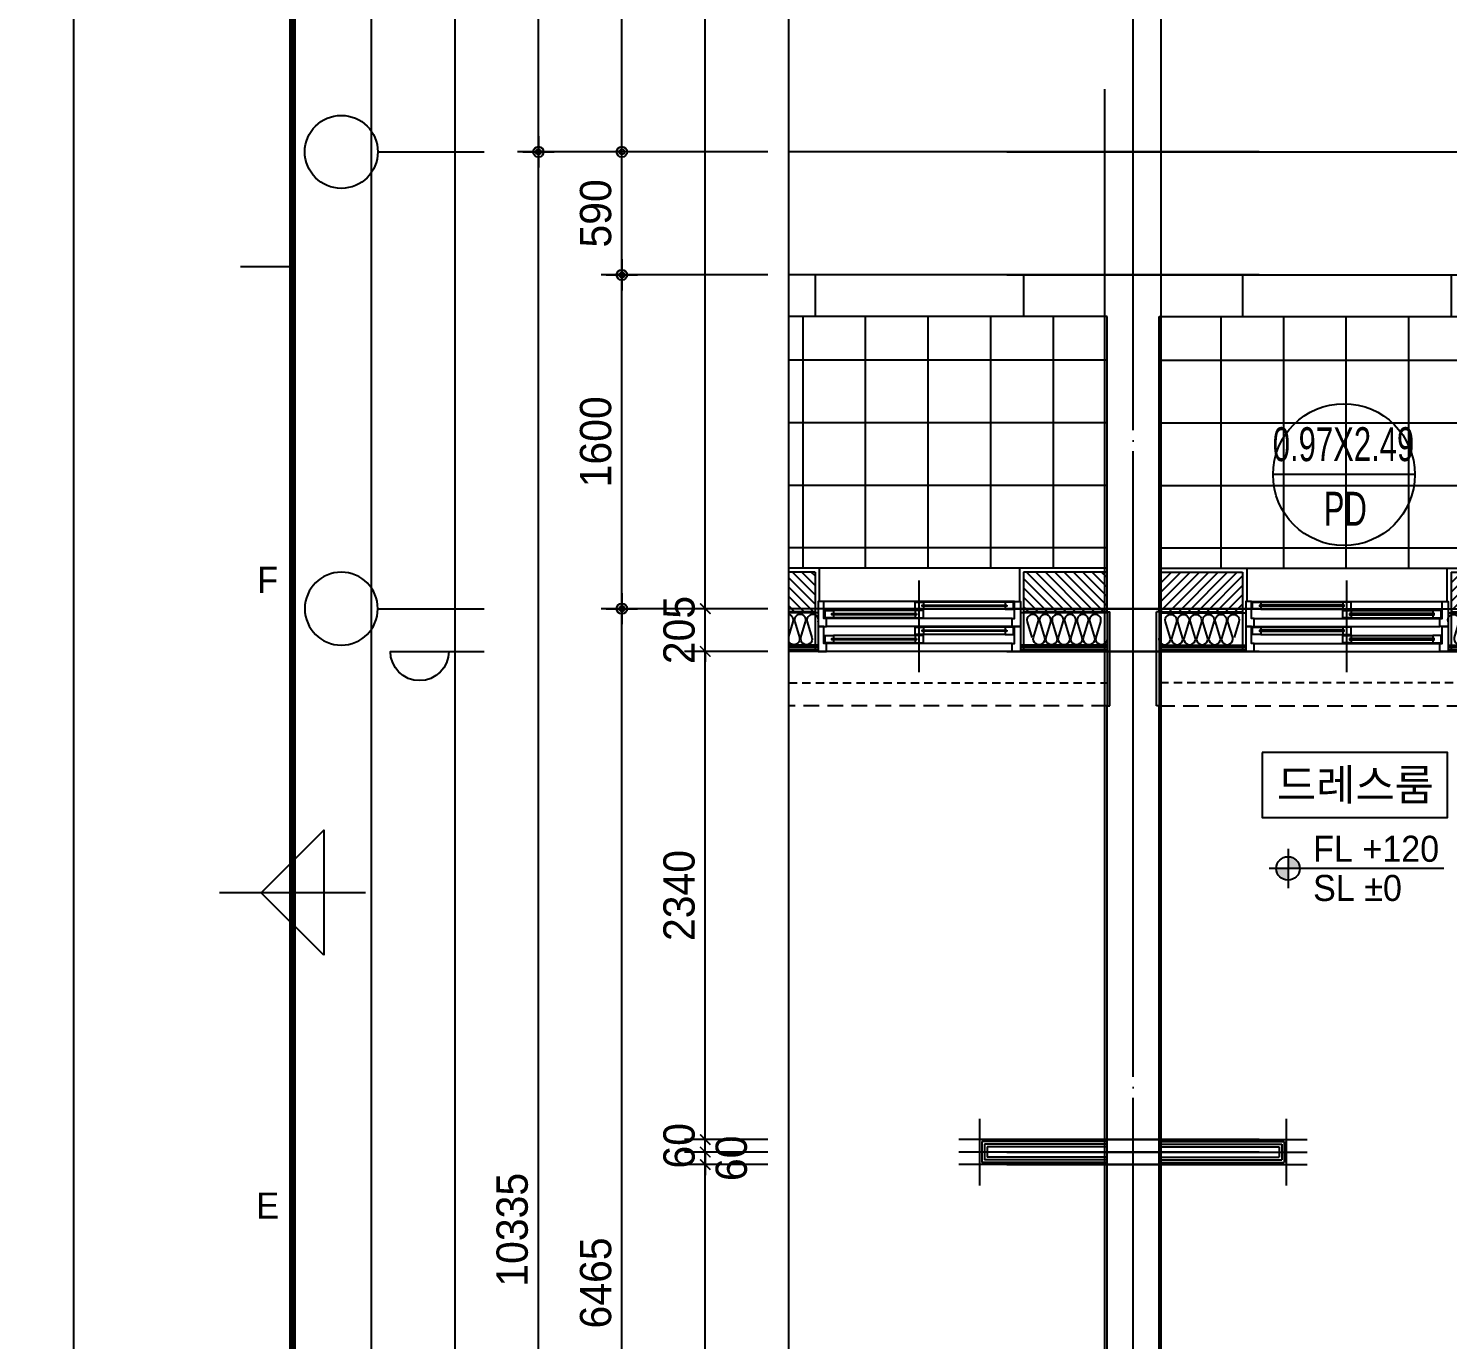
# Model space of a CAD drawing. Header units: millimetres. Extents: x -24416 to 92204, y -190080 to 23760.
# Drawn here: x -217 to 6588, y -147672 to -141386 of the extents above; entities that cross this region are included whole.
import ezdxf
from ezdxf.enums import TextEntityAlignment as Align
from ezdxf.xclip import XClip

# ---------------------------------------------------------------- set-up
doc = ezdxf.new("R2010")
doc.units = ezdxf.units.MM
doc.header["$LTSCALE"] = 50
doc.header["$XCLIPFRAME"] = 0
for name, pattern in [('AUDIT_D_220706163347-0', [0]), ('CEN', [62, 60, -1, 0, -1]), ('H', [1.3, 0.8, -0.5]), ('HID', [2.3, 1.5, -0.8])]:
    doc.linetypes.add(name, pattern=pattern)
doc.layers.get('defpoints').update_dxf_attribs({"color": 139})
for name, color, linetype in [('A-레벨', 7, 'AUDIT_D_220706163347-0'), ('A-창호부호', 4, 'Continuous'), ('A-치수', 7, 'AUDIT_D_220706163347-0'), ('A_HAT', 8, 'Continuous'), ('AA-BORD-FORM', 7, 'Continuous'), ('AA-BORD-TEXT', 3, 'Continuous'), ('AA-XXXX-DIMS', 7, 'Continuous'), ('CEN_CON', 1, 'CEN'), ('CEN_WALL', 12, 'CEN'), ('CONC', 2, 'Continuous'), ('dan1', 7, 'HID'), ('DIM', 7, 'AUDIT_D_220706163347-0'), ('ELE3_CON', 7, 'Continuous'), ('ELE4', 4, 'Continuous'), ('FIN', 6, 'Continuous'), ('INS', 8, 'Continuous'), ('WAL', 3, 'Continuous'), ('WAL_DRY', 7, 'Continuous'), ('WIN', 4, 'Continuous'), ('바닥타일', 8, 'Continuous'), ('실명', 3, 'AUDIT_D_220706163347-0'), ('실명박스', 7, 'AUDIT_D_220706163347-0'), ('커튼박스', 6, 'Continuous')]:
    doc.layers.add(name, color=color, linetype=linetype)
for name, color, linetype, plot in [('AA-XXXX-MC', 153, 'AUDIT_D_220706163347-0', False), ('Defpoint', 135, 'Continuous', False), ('MC', 135, 'Continuous', False)]:
    doc.layers.add(name, color=color, linetype=linetype, plot=plot)
doc.styles.add('HAUD01', font='Dotum.ttf')
doc.styles.add('맑은고딕', font='malgun.ttf', dxfattribs={"width": 0.9})
doc.dimstyles.new('DIM-50', dxfattribs={"dimscale": 50, "dimtxt": 3, "dimasz": 1, "dimexe": 2, "dimexo": 2, "dimgap": 1, "dimtad": 1, "dimdec": 0, "dimzin": 0, "dimdsep": 46, "dimtxsty": '맑은고딕', "dimblk1": 'DIMDOT', "dimblk2": 'DIMDOT', "dimsah": 1, "dimcen": 0.09, "dimdle": 2, "dimclrd": 7, "dimclre": 7, "dimclrt": 3, "dimadec": 0, "dimazin": 0, "dimtfac": 1, "dimtdec": 0, "dimtix": 1, "dimtmove": 2, "dimatfit": 3, "dimldrblk": 'DIMDOT', "dimfxl": 1, "dimtolj": 1, "dimtzin": 0, "dimarcsym": 0})
doc.dimstyles.new('MCDIM-50', dxfattribs={"dimscale": 50, "dimtxt": 3, "dimasz": 1, "dimexe": 2, "dimexo": 2, "dimgap": 1, "dimtad": 1, "dimdec": 0, "dimzin": 0, "dimdsep": 46, "dimtxsty": '맑은고딕', "dimblk1": 'ARCHTICK', "dimblk2": 'ARCHTICK', "dimsah": 1, "dimcen": 0.09, "dimdle": 2, "dimclrd": 7, "dimclre": 7, "dimclrt": 3, "dimadec": 0, "dimazin": 0, "dimtfac": 1, "dimtdec": 0, "dimtix": 1, "dimtmove": 2, "dimatfit": 3, "dimldrblk": 'ARCHTICK', "dimfxl": 1, "dimtolj": 1, "dimtzin": 0, "dimarcsym": 0})
pattern_1 = [(45, (-296297.877, -137577.174), (-22.4506403, 22.4506403), [])]

# ---------------------------------------------------------------- blocks, each defined once
blk = doc.blocks.new('A$C4D377245')
at = {"layer": 'A-창호부호'}
blk.add_line((675.4, 345), (14.6, 345), dxfattribs=at)
blk.add_circle((345, 345), 330.4, dxfattribs=at)
blk = doc.blocks.new('WIN_이중창_1000')
at = {"layer": 'Defpoint'}
for p, q in [((-15, 240), (-15, 0)), ((985, 240), (985, 0))]:
    blk.add_line(p, q, dxfattribs=at)
at = {"layer": 'WIN'}
blk.add_line((485, -100), (485, 340), dxfattribs=at)
at = {"layer": 'WIN', "color": 8}
for p, q in [((942, 240), (28, 240)), ((897, 237), (505, 237)), ((930, 158), (40, 158)), ((465, 196), (73, 196)), ((465, 161), (73, 161)), ((897, 202), (505, 202)), ((930, 120), (40, 120)), ((465, 76), (73, 76)), ((897, 117), (505, 117)), ((897, 82), (505, 82)), ((930, 38), (40, 38)), ((930, 0), (40, 0)), ((465, 41), (73, 41))]:
    blk.add_line(p, q, dxfattribs=at)
at = {"layer": 'WIN'}
for points in [[(40, 158), (28, 158), (28, 240), (0, 240), (0, 120), (40, 120), (40, 158)], [(505, 216.5), (505, 202), (465, 202), (465, 237), (505, 237), (505, 222.5)], [(904, 222.5), (904, 216.5), (498, 216.5), (498, 222.5), (904, 222.5)], [(897, 216.5), (897, 202), (937, 202), (937, 237), (897, 237), (897, 222.5)], [(930, 158), (942, 158), (942, 240), (970, 240), (970, 120), (930, 120), (930, 158)], [(73, 175.5), (73, 161), (33, 161), (33, 196), (73, 196), (73, 181.5)], [(472, 181.5), (472, 175.5), (66, 175.5), (66, 181.5), (472, 181.5)], [(465, 175.5), (465, 161), (505, 161), (505, 196), (465, 196), (465, 181.5)], [(40, 38), (28, 38), (28, 120), (0, 120), (0, 0), (40, 0), (40, 38)], [(73, 55.5), (73, 41), (33, 41), (33, 76), (73, 76), (73, 61.5)], [(505, 96.5), (505, 82), (465, 82), (465, 117), (505, 117), (505, 102.5)], [(465, 55.5), (465, 41), (505, 41), (505, 76), (465, 76), (465, 61.5)], [(904, 102.5), (904, 96.5), (498, 96.5), (498, 102.5), (904, 102.5)], [(897, 96.5), (897, 82), (937, 82), (937, 117), (897, 117), (897, 102.5)], [(930, 38), (942, 38), (942, 120), (970, 120), (970, 0), (930, 0), (930, 38)], [(472, 61.5), (472, 55.5), (66, 55.5), (66, 61.5), (472, 61.5)]]:
    blk.add_lwpolyline(points, dxfattribs=at)
blk = doc.blocks.new('insul1')
blk.add_lwpolyline([(0, 0.25, 1.344031), (0.35, 0.25), (0.2, 0.75, -1.344031), (0.55, 0.75), (0.4, 0.25)], format="xyb")
blk = doc.blocks.new('U-131A(기본)', base_point=(-95320.8, -158830.5))
at = {"layer": 'A_HAT'}
h = blk.add_hatch(dxfattribs=at)
h.set_pattern_fill('ANSI31', color=256, scale=10, style=0)
h.set_pattern_definition(pattern_1)
h.paths.add_polyline_path([(-95195.8, -150510.5), (-95195.8, -150700.5), (-94795.8, -150700.5), (-94795.8, -150510.5)])
h = blk.add_hatch(dxfattribs=at)
h.set_pattern_fill('ANSI31', color=256, scale=10, style=0)
h.set_pattern_definition(pattern_1)
h.paths.add_polyline_path([(-93795.8, -150510.5), (-93255.8, -150510.5), (-93255.8, -150700.5), (-93795.8, -150700.5)])
at = {"layer": '바닥타일'}
h = blk.add_hatch(dxfattribs=at)
h.set_pattern_fill('_USER', color=256, scale=300, double=1, pattern_type=0)
h.set_pattern_definition([(0, (-296297.88, -137577.17), (0, 300), []), (90, (-296297.88, -137577.17), (-300, 2e-14), [])])
h.paths.add_polyline_path([(-87035.8, -150050.5), (-87035.8, -148695.5), (-90735.8, -148695.5), (-90735.8, -149580.5), (-91205.8, -149580.5), (-91205.8, -148695.5), (-93145.8, -148695.5), (-93145.8, -149285.5), (-95195.8, -149285.5), (-95195.8, -150490.5), (-90965.8, -150490.5), (-90965.8, -150050.5)])
at = {"layer": 'CEN_CON'}
for p, q in [((-95320.8, -159130.5), (-95320.8, -148195.5)), ((-95925.8, -148495.5), (-86035.8, -148495.5)), ((-95925.8, -149085.5), (-92586.5, -149085.5))]:
    blk.add_line(p, q, dxfattribs=at)
at = {"layer": 'CEN_WALL'}
for p, q in [((-95925.8, -150685.5), (-93155.8, -150685.5)), ((-95925.8, -153290.5), (-94485.8, -153290.5))]:
    blk.add_line(p, q, dxfattribs=at)
at = {"layer": 'CONC'}
for p, q in [((-95320.8, -149085.5), (-94795.8, -149085.5)), ((-94795.8, -149085.5), (-94795.8, -149285.5)), ((-93795.8, -149085.5), (-93345.8, -149085.5)), ((-93795.8, -149085.5), (-93795.8, -149285.5)), ((-95195.8, -150700.5), (-95195.8, -149285.5)), ((-95195.8, -149285.5), (-94795.8, -149285.5)), ((-93795.8, -149285.5), (-93145.8, -149285.5)), ((-95208.8, -151150.5), (-95208.8, -150700.5)), ((-95195.8, -150700.5), (-95208.8, -150700.5)), ((-95195.8, -151150.5), (-95208.8, -151150.5)), ((-95195.8, -156690.5), (-95195.8, -151150.5))]:
    blk.add_line(p, q, dxfattribs=at)
at = {"layer": 'dan1'}
blk.add_line((-95195.8, -151150.5), (-91575.8, -151150.5), dxfattribs=at)
at = {"layer": 'ELE3_CON'}
for p, q in [((-94795.8, -149085.5), (-93795.8, -149085.5)), ((-94795.8, -149285.5), (-93795.8, -149285.5))]:
    blk.add_line(p, q, dxfattribs=at)
at = {"layer": 'ELE4'}
blk.add_line((-94775.8, -150490.5), (-93815.8, -150490.5), dxfattribs=at)
at = {"layer": 'FIN'}
for p, q in [((-95195.8, -150490.5), (-94775.8, -150490.5)), ((-94775.8, -150490.5), (-94775.8, -150650.5)), ((-93815.8, -150490.5), (-93255.8, -150490.5)), ((-93815.8, -150490.5), (-93815.8, -150650.5))]:
    blk.add_line(p, q, dxfattribs=at)
at = {"layer": 'INS'}
for p, q in [((-95195.8, -150700.5), (-95195.8, -151150.5)), ((-95195.8, -150705.5), (-94780.8, -150705.5)), ((-93810.8, -150705.5), (-90750.8, -150705.5)), ((-95195.8, -150860.5), (-94780.8, -150860.5)), ((-93810.8, -150860.5), (-93395.8, -150860.5))]:
    blk.add_line(p, q, dxfattribs=at)
at = {"layer": 'MC'}
for p, q in [((-95185.8, -159130.5), (-95185.8, -148195.5)), ((-95925.8, -150890.5), (-93155.8, -150890.5)), ((-94585.8, -153450.5), (-94585.8, -153130.5)), ((-95925.8, -153230.5), (-94485.8, -153230.5)), ((-95925.8, -153350.5), (-94485.8, -153350.5))]:
    blk.add_line(p, q, dxfattribs=at)
at = {"layer": 'WAL'}
for p, q in [((-95195.8, -150510.5), (-94795.8, -150510.5)), ((-94795.8, -150510.5), (-94795.8, -150700.5)), ((-93795.8, -150510.5), (-93255.8, -150510.5)), ((-93795.8, -150510.5), (-93795.8, -150700.5)), ((-95195.8, -150700.5), (-94795.8, -150700.5)), ((-93795.8, -150700.5), (-93255.8, -150700.5))]:
    blk.add_line(p, q, dxfattribs=at)
at = {"layer": 'WAL_DRY'}
for p, q in [((-95195.8, -150870.5), (-94780.8, -150870.5)), ((-95195.8, -150880.5), (-94780.8, -150880.5)), ((-93810.8, -150870.5), (-93395.8, -150870.5)), ((-93810.8, -150880.5), (-93395.8, -150880.5)), ((-95195.8, -153240.5), (-94595.8, -153240.5)), ((-94595.8, -153240.5), (-94595.8, -153340.5)), ((-95195.8, -153253), (-94608.3, -153253)), ((-95195.8, -153265.5), (-94620.8, -153265.5)), ((-94620.8, -153265.5), (-94620.8, -153315.5)), ((-94608.3, -153253), (-94608.3, -153328)), ((-95195.8, -153315.5), (-94620.8, -153315.5)), ((-95195.8, -153328), (-94608.3, -153328)), ((-95195.8, -153340.5), (-94595.8, -153340.5))]:
    blk.add_line(p, q, dxfattribs=at)
at = {"layer": '커튼박스', "linetype": 'H'}
blk.add_line((-93395.8, -151040.5), (-95195.8, -151040.5), dxfattribs=at)
at = {"layer": 'INS', "xscale": 150, "yscale": 150, "zscale": 150, "row_count": 1, "column_count": 6, "row_spacing": 0, "column_spacing": 60}
blk.add_blockref('insul1', (-95195.8, -150860.5), dxfattribs=at)
at = {"layer": 'INS', "xscale": -150, "yscale": 150, "zscale": 150, "rotation": 180, "row_count": 1, "column_count": 52, "row_spacing": 0, "column_spacing": -60}
blk.add_blockref('insul1', (-93810.8, -150710.5), dxfattribs=at)
at = {"layer": 'WIN', "xscale": -1}
blk.add_blockref('WIN_이중창_1000', (-93810.8, -150890.5), dxfattribs=at)
blk = doc.blocks.new('A$Cb33ca4a3')
at = {"layer": 'A-레벨'}
h = blk.add_hatch(color=256, dxfattribs=at)
h.paths.add_polyline_path([(5822.8, -169229.9), (5822.8, -169173.6), (5766.5, -169173.6, 0.414214)])
h.paths.add_polyline_path([(5822.8, -169117.4), (5822.8, -169173.6), (5879, -169173.6, 0.414214)])
for p, q in [((5822.8, -169079.9), (5822.8, -169267.4)), ((6569.9, -169173.6), (5732.8, -169173.6))]:
    blk.add_line(p, q, dxfattribs=at)
blk.add_circle((5822.8, -169173.6), 56.2, dxfattribs=at)
at = {"layer": 'A-레벨', "color": 4, "style": 'HAUD01'}
for s, p in [('FL +120', (5942.8, -169141.7)), ('SL %%P0', (5942.8, -169329.4))]:
    blk.add_text(s, height=125, dxfattribs=at).set_placement(p)
blk = doc.blocks.new('중심')
at = {"layer": 'DIM'}
blk.add_line((-350, 0), (0, 0), dxfattribs=at)
blk.add_circle((-470, 0), 120, dxfattribs=at)
blk = doc.blocks.new('DIMDOT')
at = {"layer": 'AA-XXXX-DIMS'}
for p, q in [((0, -1.5), (0, 1.5)), ((-1.5, 0), (1.5, 0))]:
    blk.add_line(p, q, dxfattribs=at)
for radius in [0.5, 0.25]:
    blk.add_circle((0, 0), radius, dxfattribs=at)
blk = doc.blocks.new('*D367')
at = {"layer": 'defpoints', "color": 0, "transparency": 16777216}
for p in [(2628.8, -167928.2), (3428.8, -167928.2), (3428.8, -174393.2)]:
    blk.add_point(p, dxfattribs=at)
at = {"layer": 'DIM', "color": 7, "lineweight": -2, "transparency": 16777216}
for p, q in [((3328.8, -167928.2), (2528.8, -167928.2)), ((2628.8, -174343.2), (2628.8, -167978.2)), ((3328.8, -174393.2), (2528.8, -174393.2))]:
    blk.add_line(p, q, dxfattribs=at)
at = {"layer": 'DIM', "color": 7, "lineweight": -2, "transparency": 16777216, "xscale": 50, "yscale": 50, "zscale": 50}
for p, rotation in [((2628.8, -167928.2), 90), ((2628.8, -174393.2), 270)]:
    blk.add_blockref('DIMDOT', p, dxfattribs=dict(at, rotation=rotation))
at = {"layer": 'DIM', "color": 3, "transparency": 16777216, "insert": (2503.7, -171160.7), "char_height": 150, "attachment_point": 5, "rotation": 90, "style": 'HAUD01'}
blk.add_mtext('\\A1;6465', dxfattribs=at)
blk = doc.blocks.new('*D368')
at = {"layer": 'defpoints', "color": 0, "transparency": 16777216}
for p in [(2628.8, -166328.2), (3428.8, -166328.2), (3428.8, -167928.2)]:
    blk.add_point(p, dxfattribs=at)
at = {"layer": 'DIM', "color": 7, "lineweight": -2, "transparency": 16777216}
for p, q in [((3328.8, -166328.2), (2528.8, -166328.2)), ((2628.8, -167878.2), (2628.8, -166378.2)), ((3328.8, -167928.2), (2528.8, -167928.2))]:
    blk.add_line(p, q, dxfattribs=at)
at = {"layer": 'DIM', "color": 7, "lineweight": -2, "transparency": 16777216, "xscale": 50, "yscale": 50, "zscale": 50}
for p, rotation in [((2628.8, -166328.2), 90), ((2628.8, -167928.2), 270)]:
    blk.add_blockref('DIMDOT', p, dxfattribs=dict(at, rotation=rotation))
at = {"layer": 'DIM', "color": 3, "transparency": 16777216, "insert": (2503.7, -167128.2), "char_height": 150, "attachment_point": 5, "rotation": 90, "style": 'HAUD01'}
blk.add_mtext('\\A1;1600', dxfattribs=at)
blk = doc.blocks.new('*D369')
at = {"layer": 'defpoints', "color": 0, "transparency": 16777216}
for p in [(2628.8, -165738.2), (3428.8, -165738.2), (3428.8, -166328.2)]:
    blk.add_point(p, dxfattribs=at)
at = {"layer": 'DIM', "color": 7, "lineweight": -2, "transparency": 16777216}
for p, q in [((3328.8, -165738.2), (2528.8, -165738.2)), ((2628.8, -166278.2), (2628.8, -165788.2)), ((3328.8, -166328.2), (2528.8, -166328.2))]:
    blk.add_line(p, q, dxfattribs=at)
at = {"layer": 'DIM', "color": 7, "lineweight": -2, "transparency": 16777216, "xscale": 50, "yscale": 50, "zscale": 50}
for p, rotation in [((2628.8, -165738.2), 90), ((2628.8, -166328.2), 270)]:
    blk.add_blockref('DIMDOT', p, dxfattribs=dict(at, rotation=rotation))
at = {"layer": 'DIM', "color": 3, "transparency": 16777216, "insert": (2503.7, -166033.2), "char_height": 150, "attachment_point": 5, "rotation": 90, "style": 'HAUD01'}
blk.add_mtext('\\A1;590', dxfattribs=at)
blk = doc.blocks.new('*D370')
at = {"layer": 'defpoints', "color": 0, "transparency": 16777216}
for p in [(2228.8, -163273.2), (3428.8, -163273.2), (3428.8, -165738.2)]:
    blk.add_point(p, dxfattribs=at)
at = {"layer": 'DIM', "color": 7, "lineweight": -2, "transparency": 16777216}
for p, q in [((3328.8, -163273.2), (2128.8, -163273.2)), ((2228.8, -165688.2), (2228.8, -163323.2)), ((3328.8, -165738.2), (2128.8, -165738.2))]:
    blk.add_line(p, q, dxfattribs=at)
at = {"layer": 'DIM', "color": 7, "lineweight": -2, "transparency": 16777216, "xscale": 50, "yscale": 50, "zscale": 50}
for p, rotation in [((2228.8, -163273.2), 90), ((2228.8, -165738.2), 270)]:
    blk.add_blockref('DIMDOT', p, dxfattribs=dict(at, rotation=rotation))
at = {"layer": 'DIM', "color": 3, "transparency": 16777216, "insert": (2103.7, -164505.7), "char_height": 150, "attachment_point": 5, "rotation": 90, "style": 'HAUD01'}
blk.add_mtext('\\A1;2465', dxfattribs=at)
blk = doc.blocks.new('*D371')
at = {"layer": 'defpoints', "color": 0, "transparency": 16777216}
for p in [(2228.8, -165738.2), (3428.8, -165738.2), (3428.8, -176073.2)]:
    blk.add_point(p, dxfattribs=at)
at = {"layer": 'DIM', "color": 7, "lineweight": -2, "transparency": 16777216}
for p, q in [((3328.8, -165738.2), (2128.8, -165738.2)), ((2228.8, -176023.2), (2228.8, -165788.2)), ((3328.8, -176073.2), (2128.8, -176073.2))]:
    blk.add_line(p, q, dxfattribs=at)
at = {"layer": 'DIM', "color": 7, "lineweight": -2, "transparency": 16777216, "xscale": 50, "yscale": 50, "zscale": 50}
for p, rotation in [((2228.8, -165738.2), 90), ((2228.8, -176073.2), 270)]:
    blk.add_blockref('DIMDOT', p, dxfattribs=dict(at, rotation=rotation))
at = {"layer": 'DIM', "color": 3, "transparency": 16777216, "insert": (2103.7, -170905.7), "char_height": 150, "attachment_point": 5, "rotation": 90, "style": 'HAUD01'}
blk.add_mtext('\\A1;10335', dxfattribs=at)
blk = doc.blocks.new('_ArchTick')
at = {"color": 0, "linetype": 'ByBlock', "const_width": 0.15}
blk.add_lwpolyline([(-0.5, -0.5), (0.5, 0.5)], dxfattribs=at)
blk = doc.blocks.new('*D373')
at = {"layer": 'defpoints', "color": 0, "linetype": 'ByBlock', "transparency": 16777216}
for p in [(3028.8, -168133.2), (3428.8, -168133.2), (3428.8, -170473.2)]:
    blk.add_point(p, dxfattribs=at)
at = {"layer": 'DIM', "color": 7, "linetype": 'ByBlock', "lineweight": -2, "transparency": 16777216}
for p, q in [((3028.8, -170573.2), (3028.8, -168033.2)), ((3328.8, -168133.2), (2928.8, -168133.2)), ((3328.8, -170473.2), (2928.8, -170473.2))]:
    blk.add_line(p, q, dxfattribs=at)
at = {"layer": 'DIM', "color": 7, "linetype": 'ByBlock', "lineweight": -2, "transparency": 16777216, "xscale": 50, "yscale": 50, "zscale": 50}
for p, rotation in [((3028.8, -168133.2), 90), ((3028.8, -170473.2), 270)]:
    blk.add_blockref('_ArchTick', p, dxfattribs=dict(at, rotation=rotation))
at = {"layer": 'DIM', "color": 3, "linetype": 'ByBlock', "transparency": 16777216, "insert": (2903.7, -169303.2), "char_height": 150, "attachment_point": 5, "rotation": 90, "style": 'HAUD01'}
blk.add_mtext('\\A1;2340', dxfattribs=at)
blk = doc.blocks.new('*D374')
at = {"layer": 'defpoints', "color": 0, "linetype": 'ByBlock', "transparency": 16777216}
for p in [(3028.8, -167928.2), (3428.8, -167928.2), (3428.8, -168133.2)]:
    blk.add_point(p, dxfattribs=at)
at = {"layer": 'DIM', "color": 7, "linetype": 'ByBlock', "lineweight": -2, "transparency": 16777216}
for p, q in [((3328.8, -167928.2), (2928.8, -167928.2)), ((3028.8, -167928.2), (3028.8, -167878.2)), ((3028.8, -168133.2), (3028.8, -167928.2)), ((3328.8, -168133.2), (2928.8, -168133.2)), ((3028.8, -168133.2), (3028.8, -168183.2))]:
    blk.add_line(p, q, dxfattribs=at)
at = {"layer": 'DIM', "color": 7, "linetype": 'ByBlock', "lineweight": -2, "transparency": 16777216, "xscale": 50, "yscale": 50, "zscale": 50}
for p, rotation in [((3028.8, -167928.2), 270), ((3028.8, -168133.2), 90)]:
    blk.add_blockref('_ArchTick', p, dxfattribs=dict(at, rotation=rotation))
at = {"layer": 'DIM', "color": 3, "linetype": 'ByBlock', "transparency": 16777216, "insert": (2903.7, -168030.7), "char_height": 150, "attachment_point": 5, "rotation": 90, "style": 'HAUD01'}
blk.add_mtext('\\A1;205', dxfattribs=at)
blk = doc.blocks.new('*D772')
at = {"layer": 'defpoints', "color": 0, "linetype": 'ByBlock', "transparency": 16777216}
for p in [(3028.8, -170593.2), (3428.8, -170593.2), (3428.8, -174193.2)]:
    blk.add_point(p, dxfattribs=at)
at = {"layer": 'DIM', "color": 7, "linetype": 'ByBlock', "lineweight": -2, "transparency": 16777216}
for p, q in [((3028.8, -174293.2), (3028.8, -170493.2)), ((3328.8, -170593.2), (2928.8, -170593.2)), ((3328.8, -174193.2), (2928.8, -174193.2))]:
    blk.add_line(p, q, dxfattribs=at)
at = {"layer": 'DIM', "color": 7, "linetype": 'ByBlock', "lineweight": -2, "transparency": 16777216, "xscale": 50, "yscale": 50, "zscale": 50}
for p, rotation in [((3028.8, -170593.2), 90), ((3028.8, -174193.2), 270)]:
    blk.add_blockref('_ArchTick', p, dxfattribs=dict(at, rotation=rotation))
at = {"layer": 'DIM', "color": 3, "linetype": 'ByBlock', "transparency": 16777216, "insert": (2903.7, -172393.2), "char_height": 150, "attachment_point": 5, "rotation": 90, "style": 'HAUD01'}
blk.add_mtext('\\A1;3600', dxfattribs=at)
blk = doc.blocks.new('*D773')
at = {"layer": 'defpoints', "color": 0, "linetype": 'ByBlock', "transparency": 16777216}
for p in [(3028.8, -170473.2), (3428.8, -170473.2), (3428.8, -170533.2)]:
    blk.add_point(p, dxfattribs=at)
at = {"layer": 'DIM', "color": 7, "linetype": 'ByBlock', "lineweight": -2, "transparency": 16777216}
for p, q in [((3028.8, -170473.2), (3028.8, -170423.2)), ((3328.8, -170473.2), (2928.8, -170473.2)), ((3028.8, -170533.2), (3028.8, -170473.2)), ((3328.8, -170533.2), (2928.8, -170533.2)), ((3028.8, -170533.2), (3028.8, -170583.2))]:
    blk.add_line(p, q, dxfattribs=at)
at = {"layer": 'DIM', "color": 7, "linetype": 'ByBlock', "lineweight": -2, "transparency": 16777216, "xscale": 50, "yscale": 50, "zscale": 50}
for p, rotation in [((3028.8, -170473.2), 270), ((3028.8, -170533.2), 90)]:
    blk.add_blockref('_ArchTick', p, dxfattribs=dict(at, rotation=rotation))
at = {"layer": 'DIM', "color": 3, "linetype": 'ByBlock', "transparency": 16777216, "insert": (2903.7, -170503.2), "char_height": 150, "attachment_point": 5, "rotation": 90, "style": 'HAUD01'}
blk.add_mtext('\\A1;60', dxfattribs=at)
blk = doc.blocks.new('*D774')
at = {"layer": 'defpoints', "color": 0, "linetype": 'ByBlock', "transparency": 16777216}
for p in [(3028.8, -170593.2), (3428.8, -170533.2), (3428.8, -170593.2)]:
    blk.add_point(p, dxfattribs=at)
at = {"layer": 'DIM', "color": 7, "linetype": 'ByBlock', "lineweight": -2, "transparency": 16777216}
for p, q in [((3028.8, -170533.2), (3028.8, -170483.2)), ((3328.8, -170533.2), (2928.8, -170533.2)), ((3328.8, -170593.2), (2928.8, -170593.2)), ((3028.8, -170533.2), (3028.8, -170593.2)), ((3028.8, -170593.2), (3028.8, -170643.2))]:
    blk.add_line(p, q, dxfattribs=at)
at = {"layer": 'DIM', "color": 7, "linetype": 'ByBlock', "lineweight": -2, "transparency": 16777216, "xscale": 50, "yscale": 50, "zscale": 50}
for p, rotation in [((3028.8, -170533.2), 270), ((3028.8, -170593.2), 90)]:
    blk.add_blockref('_ArchTick', p, dxfattribs=dict(at, rotation=rotation))
at = {"layer": 'DIM', "color": 3, "linetype": 'ByBlock', "transparency": 16777216, "insert": (3154.4, -170563.2), "char_height": 150, "attachment_point": 5, "rotation": 90, "style": 'HAUD01'}
blk.add_mtext('\\A1;60', dxfattribs=at)
blk = doc.blocks.new('XR-FORM 청주월명')
at = {"layer": 'AA-BORD-FORM', "color": 2}
for p, q in [((21, 357), (16, 357)), ((28, 297), (14, 297))]:
    blk.add_line(p, q, dxfattribs=at)
at = {"layer": 'AA-BORD-FORM', "color": 1}
blk.add_lwpolyline([(0, 0), (841, 0), (841, 594), (0, 594)], close=True, dxfattribs=at)
at = {"layer": 'AA-BORD-FORM', "color": 2, "const_width": 0.682}
blk.add_lwpolyline([(21, 17), (21, 577), (821, 577), (821, 17)], close=True, dxfattribs=at)
at = {"layer": 'AA-BORD-FORM', "color": 2}
blk.add_lwpolyline([(24, 291), (18, 297), (24, 303)], close=True, dxfattribs=at)
at = {"layer": 'AA-BORD-TEXT', "color": 7, "style": 'HAUD01'}
for s, p in [('F', (18.61, 327)), ('E', (18.61, 267))]:
    blk.add_text(s, height=2.5, dxfattribs=at).set_placement(p, align=Align.MIDDLE_CENTER)
blk = doc.blocks.new('DIM-1108')
at = {"layer": 'DIM'}
blk.add_lwpolyline([(1799, -168133.2, -1), (1519, -168133.2), (1969, -168133.2)], format="xyb", dxfattribs=at)
at = {"layer": 'A-치수', "xscale": 1.458333333333333, "yscale": 1.458333333333333, "zscale": 1.458333333333333}
blk.add_blockref('중심', (1969, -165738.2), dxfattribs=at)
at = {"layer": 'A-치수', "xscale": -1.458333333333333, "yscale": 1.458333333333333, "zscale": 1.458333333333333, "rotation": 180}
blk.add_blockref('중심', (1969, -167928.2), dxfattribs=at)
at = {"layer": 'DIM'}
for base, p1, p2, override, picture, middle in [((2228.8, -163273.2), (3428.8, -165738.2), (3428.8, -163273.2), {"dimtxsty": 'HAUD01'}, '*D370', (2103.7, -164505.7)), ((2228.8, -165738.2), (3428.8, -176073.2), (3428.8, -165738.2), {"dimscale": 50, "dimtxsty": 'HAUD01'}, '*D371', (2103.7, -170905.7)), ((2628.8, -165738.2), (3428.8, -166328.2), (3428.8, -165738.2), {"dimscale": 50, "dimtxsty": 'HAUD01'}, '*D369', (2503.7, -166033.2)), ((2628.8, -166328.2), (3428.8, -167928.2), (3428.8, -166328.2), {"dimscale": 50, "dimtxsty": 'HAUD01'}, '*D368', (2503.7, -167128.2)), ((2628.8, -167928.2), (3428.8, -174393.2), (3428.8, -167928.2), {"dimscale": 50, "dimtxsty": 'HAUD01'}, '*D367', (2503.7, -171160.7))]:
    dim = blk.add_linear_dim(base=base, p1=p1, p2=p2, angle=90, dimstyle='DIM-50', override=override, dxfattribs=at)
    dim.commit()
    dim.dimension.update_dxf_attribs({"geometry": picture, "text_midpoint": middle})
at = {"layer": 'DIM', "linetype": 'ByBlock'}
for base, p1, p2, picture, middle in [((3028.8, -167928.2), (3428.8, -168133.2), (3428.8, -167928.2), '*D374', (2903.7, -168030.7)), ((3028.8, -168133.2), (3428.8, -170473.2), (3428.8, -168133.2), '*D373', (2903.7, -169303.2)), ((3028.8, -170473.2), (3428.8, -170533.2), (3428.8, -170473.2), '*D773', (2903.7, -170503.2)), ((3028.8, -170593.2), (3428.8, -174193.2), (3428.8, -170593.2), '*D772', (2903.7, -172393.2))]:
    dim = blk.add_linear_dim(base=base, p1=p1, p2=p2, angle=90, dimstyle='MCDIM-50', override={"dimtxsty": 'HAUD01'}, dxfattribs=at)
    dim.commit()
    dim.dimension.update_dxf_attribs({"geometry": picture, "text_midpoint": middle})
dim = blk.add_linear_dim(base=(3028.8, -170593.2), p1=(3428.8, -170533.2), p2=(3428.8, -170593.2), angle=270, dimstyle='MCDIM-50', override={"dimtxsty": 'HAUD01'}, dxfattribs=at)
dim.commit()
dim.dimension.update_dxf_attribs({"geometry": '*D774', "text_midpoint": (3154.4, -170563.2), "dimtype": 128})

msp = doc.modelspace()

# ---------------------------------------------------------------- linework, layer by layer
at = {"layer": 'AA-XXXX-MC'}
msp.add_line((5214.9, -141678.2), (5214.9, -138888.2), dxfattribs=at)
at = {"layer": 'CEN_CON'}
msp.add_line((5079.9, -141678.2), (5079.9, -138888.2), dxfattribs=at)
at = {"layer": 'defpoints'}
for points in [[(1428.8, -136888.2), (36944.9, -136888.2), (36944.9, -154613.2), (1428.8, -154613.2)], [(1828.8, -137288.2), (36544.9, -137288.2), (36544.9, -154213.2), (1828.8, -154213.2)], [(2228.8, -137688.2), (36144.9, -137688.2), (36144.9, -153813.2), (2228.8, -153813.2)], [(2628.8, -138088.2), (35744.9, -138088.2), (35744.9, -153413.2), (2628.8, -153413.2)], [(3028.8, -138488.2), (35344.9, -138488.2), (35344.9, -153013.2), (3028.8, -153013.2)], [(3428.8, -138888.2), (34944.9, -138888.2), (34944.9, -152613.2), (3428.8, -152613.2)]]:
    msp.add_lwpolyline(points, close=True, dxfattribs=at)
at = {"layer": '실명박스'}
msp.add_lwpolyline([(5698.2, -144856.9), (5698.2, -145169.4), (6587.2, -145169.4), (6587.2, -144856.9)], close=True, dxfattribs=at)

# ---------------------------------------------------------------- block references
for name, p in [('DIM-1108', (0, 23760)), ('U-131A(기본)', (5079.9, -152313.2))]:
    msp.add_blockref(name, p)
at = {"xscale": 50, "yscale": 50, "zscale": 50}
msp.add_blockref('XR-FORM 청주월명', (0, -160380), dxfattribs=at)
ref = msp.add_blockref('U-131A(기본)', (5079.9, -152313.2), dxfattribs=dict(xscale=-1))
XClip(ref).set_block_clipping_path([(-125185.7621048288, -159130.4644776349), (-93669.6970513853, -145405.4644776349)])
at = {"layer": 'A-창호부호'}
msp.add_blockref('A$Cb33ca4a3', (0, 23760), dxfattribs=at)
at = {"layer": 'A-창호부호', "xscale": 1.028985507291509, "yscale": 1.028985507291509, "zscale": 1.028985507291509}
msp.add_blockref('A$C4D377245', (5735.9, -143880.5), dxfattribs=at)

# ---------------------------------------------------------------- texts
at = {"layer": 'A-창호부호', "color": 6, "style": 'HAUD01', "width": 0.7}
for s, p in [('0.97X2.49', (6088.8, -143379.5)), ('PD', (6097.4, -143689.1))]:
    msp.add_text(s, height=162.5, dxfattribs=at).set_placement(p, align=Align.MIDDLE)
at = {"layer": '실명', "style": 'HAUD01'}
msp.add_text('드레스룸', height=150, dxfattribs=at).set_placement((6146.2, -145010.9), align=Align.MIDDLE)

doc.saveas('drawing.dxf')
